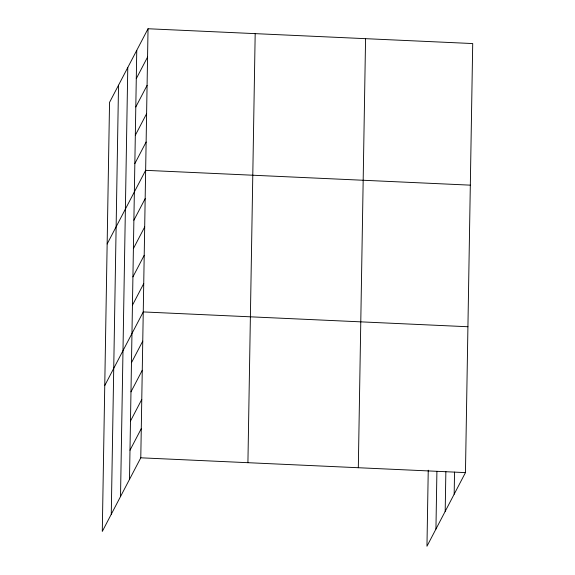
<?xml version="1.0" encoding="UTF-8"?>
<svg xmlns="http://www.w3.org/2000/svg" width="575" height="575" viewBox="0 0 575 575"><rect width="100%" height="100%" fill="white"/><g stroke="black" fill="none" stroke-linecap="round" stroke-linejoin="round"><path stroke-width="0.86" d="M111.263 514.266L118.529 85.208M120.52 496.57L127.779 67.512M129.497 479.392L136.757 50.334M148.041 28.75L109.545 102.386L102.285 531.444L140.782 457.808L148.041 28.75L472.715 43.556L465.455 472.614L426.959 546.25L428.246 470.213M247.918 462.695L255.185 33.637M358.311 467.727L365.571 38.669M435.936 529.072L436.907 471.608M445.187 511.376L445.862 471.593M454.171 494.198L454.545 472.097M136.282 78.653L147.567 57.069M135.801 106.972L147.085 85.388M135.319 135.283L146.603 113.706M134.845 163.602L146.122 142.018M107.151 243.972L145.647 170.337L470.321 185.15M133.882 220.239L145.166 198.655M133.407 248.558L144.684 226.974M132.926 276.877L144.21 255.293M132.444 305.196L143.728 283.612M104.751 385.559L143.247 311.93L467.921 326.737M131.474 362.688L142.758 341.104M130.978 391.863L142.262 370.278M130.482 421.037L141.766 399.452M129.993 450.218L141.27 428.634M140.782 457.808L465.455 472.614"/></g></svg>
